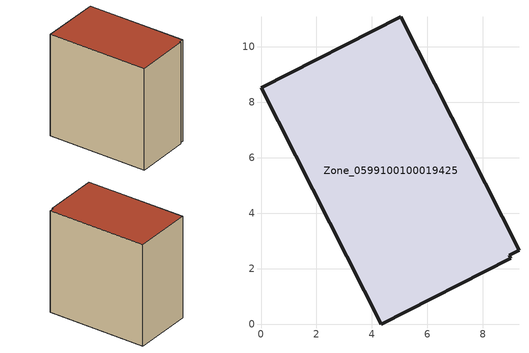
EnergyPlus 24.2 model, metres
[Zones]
Zone_0599100100019425
 floor ground (C_G): 9.3,2.66 8.96,2.48 8.99,2.36 4.33,0 0,8.52 5.04,11.07 z3.39
 wall outside (C_F): 9.3,2.66 5.04,11.07 0,8.52 4.33,0 8.99,2.36 8.96,2.48 9.3,2.66 z3.39:13.16
 roof outside (C_R): 8.96,2.48 9.3,2.66 5.04,11.07 0,8.52 4.33,0 8.99,2.36 z13.16
[BUILDING]
Pand.0599100100019425: North Axis=0; Terrain=City; Loads Convergence Tolerance Value=0.04; Temperature Convergence Tolerance Value=0.4; Solar Distribution=FullExterior; Maximum Number of Warmup Days=25; Minimum Number of Warmup Days=1
[Site:Location]
Rotterdam.The.Hague.AP_ZH_NLD Design_Conditions: Latitude=51.96; Longitude=4.45; Time Zone=1; Elevation=-4.5
[SITE:GROUNDTEMPERATURE:BUILDINGSURFACE]
18, 18, 18, 18, 18, 18, 18, 18, 18, 18, 18, 18
[MATERIAL] Thermal Absorptance=0.9; Solar Absorptance=0.7; Visible Absorptance=0.7
Name | Roughness | Thickness | Conductivity | Density | Specific Heat
G.TC.2015-2018 | MediumSmooth | 0.15 | 0.0428571 | 540 | 1210
F.TC.2015-2018 | Rough | 0.3 | 0.0666667 | 1920 | 840
R.TC.2015-2018 | MediumRough | 0.2 | 0.0333333 | 1500 | 1000
[CONSTRUCTION]
C_G: G.TC.2015-2018
C_F: F.TC.2015-2018
C_R: R.TC.2015-2018
[ZONE]
Zone_0599100100019425: Type=1; Multiplier=1; Ceiling Height=Autocalculate; Volume=Autocalculate; Floor Area=autocalculate; Part of Total Floor Area=Yes
[ZONEINFILTRATION:DESIGNFLOWRATE]
Infil_Zone_0599100100019425: Zone or ZoneList or Space or SpaceList=Zone_0599100100019425; Schedule=AlwaysOn; Design Flow Rate Calculation Method=Flow/Area; Flow Rate per Floor Area=0.0015; Constant Term Coefficient=1; Temperature Term Coefficient=0; Velocity Term Coefficient=0; Velocity Squared Term Coefficient=0
[HVACTEMPLATE:ZONE:IDEALLOADSAIRSYSTEM]
Zone_0599100100019425: Maximum Heating Supply Air Temperature=50; Minimum Cooling Supply Air Temperature=13; Maximum Heating Supply Air Humidity Ratio=0.0156; Minimum Cooling Supply Air Humidity Ratio=0.0077; Heating Limit=NoLimit; Cooling Limit=NoLimit; Dehumidification Control Type=ConstantSensibleHeatRatio; Cooling Sensible Heat Ratio=0.7; Dehumidification Setpoint=60; Humidification Control Type=None; Humidification Setpoint=30; Outdoor Air Method=None; Outdoor Air Flow Rate per Person=0.00944; Outdoor Air Flow Rate per Zone Floor Area=0; Outdoor Air Flow Rate per Zone=0; Demand Controlled Ventilation Type=None; Outdoor Air Economizer Type=NoEconomizer; Heat Recovery Type=None; Sensible Heat Recovery Effectiveness=0.7; Latent Heat Recovery Effectiveness=0.65
[ZONECONTROL:THERMOSTAT]
ThermostatControl_Zone_0599100100019425: Zone or ZoneList=Zone_0599100100019425; Control Type Schedule=DualSetpointControlType; Control 1=Thermostat_Zone_0599100100019425; Temperature Difference Between Cutout And Setpoint=0
[THERMOSTATSETPOINT:DUALSETPOINT]
Thermostat_Zone_0599100100019425: Heating Setpoint Temperature Schedule=HeatingSetpoint_Zone_0599100100019425; Cooling Setpoint Temperature Schedule=CoolingSetpoint_Zone_0599100100019425
[SCHEDULE:COMPACT]
HeatingSetpoint_Zone_0599100100019425: Through: 12/31, For: AllDays, Until: 24:00, 21
CoolingSetpoint_Zone_0599100100019425: Through: 12/31, For: AllDays, Until: 24:00, 24
DualSetpointControlType: Through: 12/31, For: AllDays, Until: 24:00, 4
AlwaysOn: Through: 12/31, For: AllDays, Until: 24:00, 1
